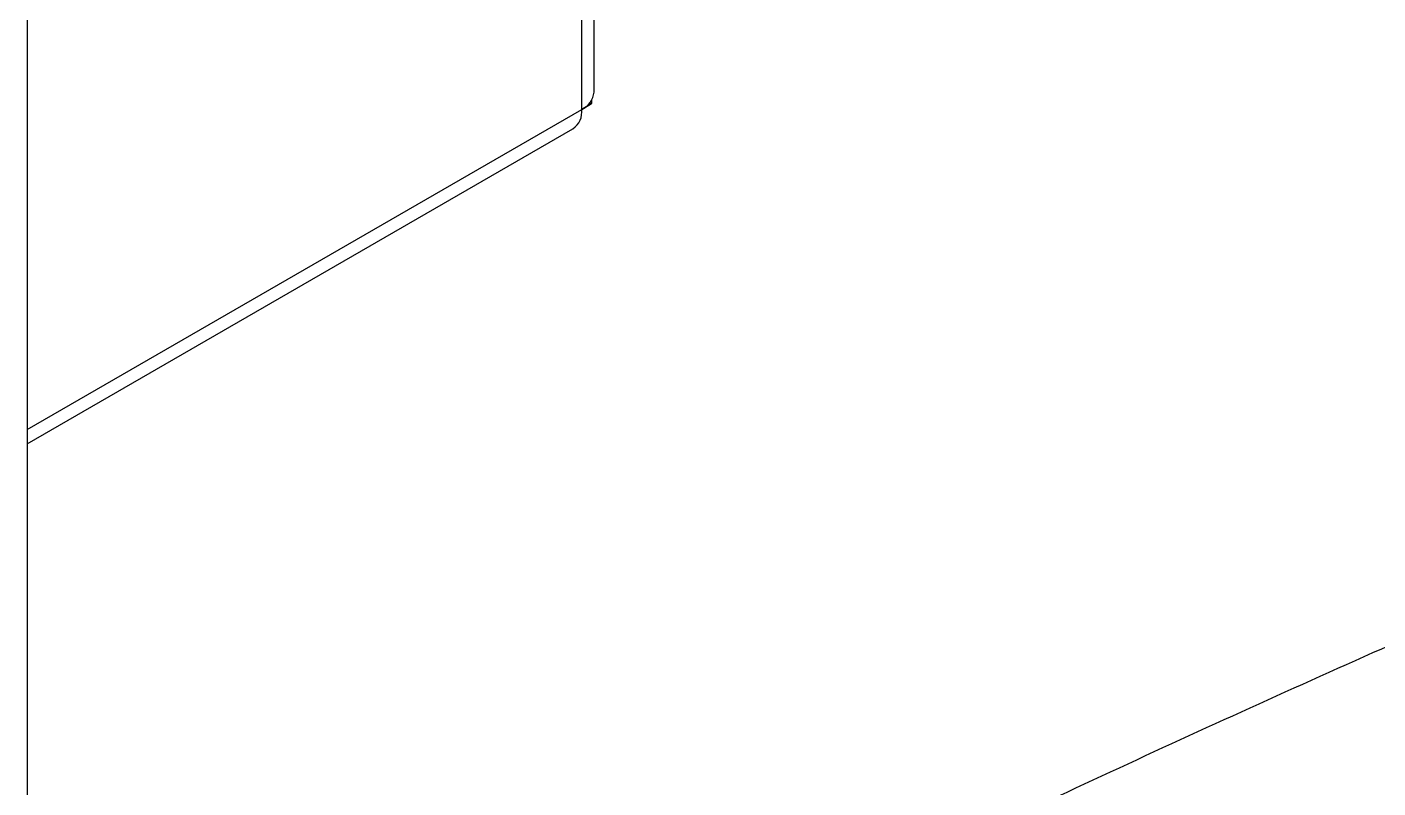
# Model space of a CAD drawing. Extents: x 7 to 135, y 3 to 97.
# Drawn here: x 96.305 to 99.184, y 81.095 to 82.718 of the extents above; entities that cross this region are included whole.
import ezdxf

# ---------------------------------------------------------------- set-up
doc = ezdxf.new("R2010")
doc.units = 0
doc.header["$MEASUREMENT"] = 0
doc.layers.add('OBJECT', color=7, linetype='CONTINUOUS')

msp = doc.modelspace()

# ---------------------------------------------------------------- linework, layer by layer
at = {"layer": 'OBJECT'}
for p, q in [((97.4869, 82.542), (97.4869, 85.3064)), ((97.5132, 82.5787), (97.5132, 85.2912)), ((96.3046, 84.7168), (96.3046, 80.1189)), ((97.5081, 82.5614), (97.5081, 82.5542)), ((96.3046, 81.8595), (97.4869, 82.542)), ((97.4869, 82.542), (97.5081, 82.5542)), ((97.5081, 82.5542), (97.4869, 82.542)), ((96.3046, 81.829), (97.4682, 82.5008))]:
    msp.add_line(p, q, dxfattribs=at)
for centre, radius, start, end in [((97.4682, 82.5832), 0.0453, 294.3747, 354.3052), ((97.4441, 82.5365), 0.0432, 304.0564, 7.2558)]:
    msp.add_arc(centre, radius, start, end, dxfattribs=at)
msp.add_open_spline([(100.3493, 81.8789), (100.1631, 81.8035), (99.7753, 81.6463), (99.1904, 81.3931), (98.5943, 81.1218), (98.1428, 80.9085), (97.8917, 80.7823), (97.8361, 80.7543)], degree=3, knots=[0, 0, 0, 0, 0.21939, 0.456825, 0.694519, 0.93243, 1, 1, 1, 1], dxfattribs=at)

doc.saveas('drawing.dxf')
